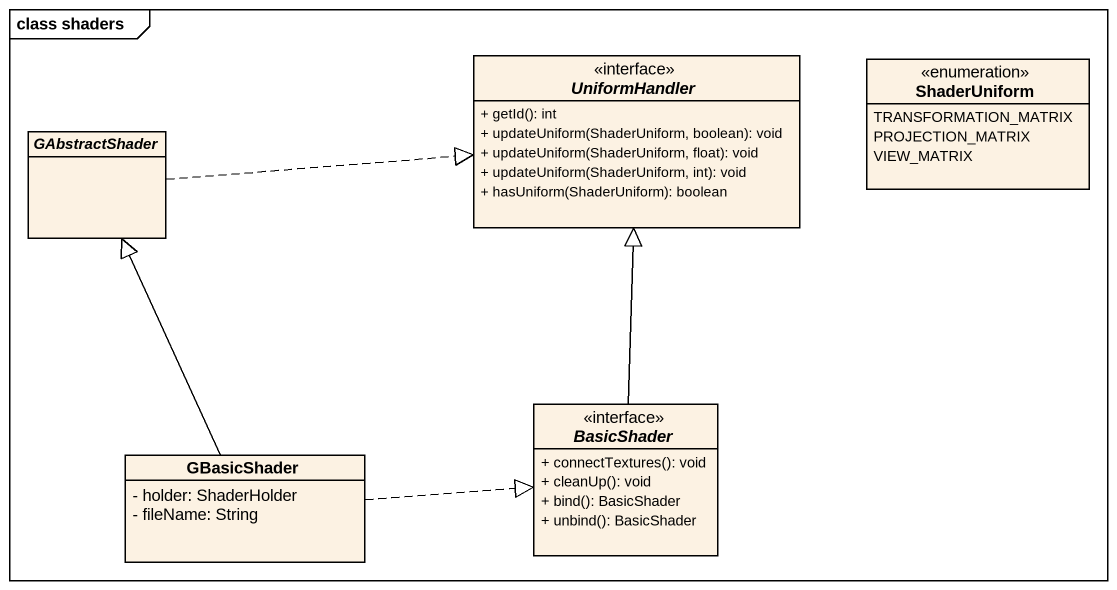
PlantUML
@startuml
mainframe class shaders
hide circle
hide empty members
skinparam classAttributeIconSize 0
interface UniformHandler {
  + getId(): int
  + updateUniform(ShaderUniform, boolean): void
  + updateUniform(ShaderUniform, float): void
  + updateUniform(ShaderUniform, int): void
  + hasUniform(ShaderUniform): boolean
}
enum ShaderUniform {
  TRANSFORMATION_MATRIX
  PROJECTION_MATRIX
  VIEW_MATRIX
}
abstract class GAbstractShader
class GBasicShader {
  - holder: ShaderHolder
  - fileName: String
}
interface BasicShader {
  + connectTextures(): void
  + cleanUp(): void
  + bind(): BasicShader
  + unbind(): BasicShader
}
GAbstractShader .right.|> UniformHandler
GBasicShader -up-|> GAbstractShader
GBasicShader .right.|> BasicShader
BasicShader -up-|> UniformHandler
@enduml
